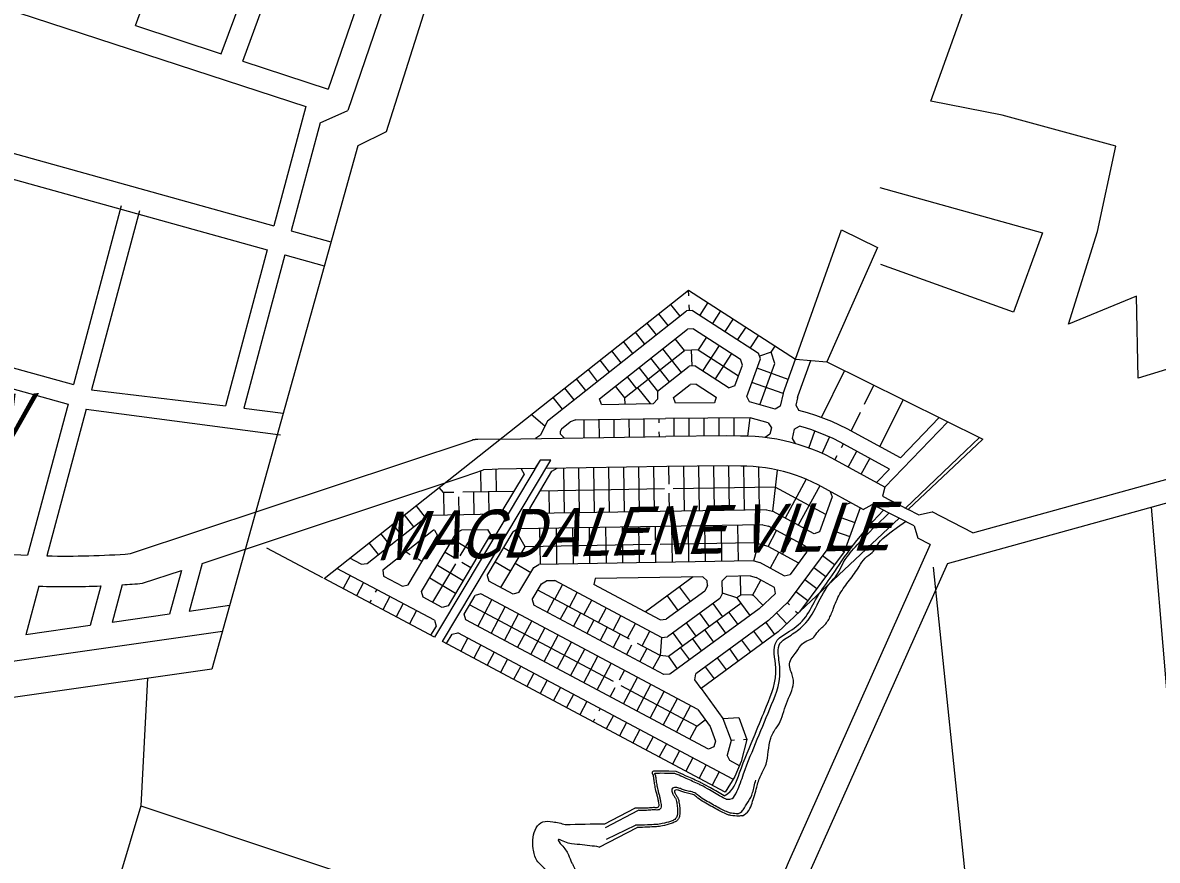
# Model space of a CAD drawing. Header units: metres. Extents: x -460 to 31334, y -1777 to 24987.
# Drawn here: x 104.2065 to 104.6431, y -745.536 to -745.2137 of the extents above; entities that cross this region are included whole.
import ezdxf
from ezdxf.enums import TextEntityAlignment as Align

# ---------------------------------------------------------------- set-up
doc = ezdxf.new("R2010")
doc.units = ezdxf.units.M
doc.header["$MEASUREMENT"] = 0
doc.linetypes.add('CENTERX2', pattern=[4, 2.5, -0.5, 0.5, -0.5])
doc.linetypes.add('PHANTOM2', pattern=[1.25, 0.625, -0.125, 0.125, -0.125, 0.125, -0.125])
doc.layers.add('VICINITY_MAP', color=7, linetype='Continuous', lineweight=13)
doc.styles.add('LOT_NO', font='ARIALN.TTF', dxfattribs={"width": 1.5})

# ---------------------------------------------------------------- blocks, each defined once
blk = doc.blocks.new('KQEFDFDFG')
at = {"layer": 'VICINITY_MAP', "color": 250, "lineweight": 0}
for p, q in [((26207.951, 5301.128), (26210.581, 5308.264)), ((26210.302, 5300.351), (26212.932, 5307.487)), ((26210.891, 5300.156), (26213.522, 5307.292)), ((26216.71, 5307.4), (26213.764, 5298.805)), ((26215.694, 5306.574), (26213.23, 5299.384)), ((26207.951, 5301.128), (26210.302, 5300.351)), ((26210.891, 5300.156), (26213.23, 5299.384)), ((26199.924, 5298.935), (26211.738, 5295.644)), ((26212.613, 5298.907), (26211.738, 5295.644)), ((26213.01, 5298.466), (26213.764, 5298.805)), ((26199.748, 5298.278), (26211.562, 5294.986)), ((26213.01, 5298.466), (26212.217, 5295.51)), ((26207.566, 5296.189), (26206.255, 5291.3)), ((26208.064, 5296.055), (26206.752, 5291.161)), ((26212.217, 5295.51), (26213.304, 5295.207)), ((26226.019, 5291.994), (26227.28, 5295.535)), ((26226.019, 5291.994), (26227.28, 5295.535)), ((26227.28, 5295.535), (26228.259, 5295.048)), ((26211.562, 5294.986), (26210.417, 5290.716)), ((26212.041, 5294.853), (26210.916, 5290.655)), ((26212.041, 5294.853), (26213.122, 5294.552)), ((26228.259, 5295.048), (26226.874, 5291.921)), ((26213.118, 5285.993), (26223.091, 5293.889)), ((26223.091, 5293.889), (26226.019, 5291.994)), ((26223.091, 5293.889), (26226.019, 5291.994)), ((26223.098, 5293.73), (26223.091, 5293.889)), ((26198.46, 5293.471), (26206.255, 5291.3)), ((26219.232, 5290.311), (26223.036, 5293.321)), ((26222.594, 5293.495), (26222.849, 5293.173)), ((26223.2, 5293.329), (26223.036, 5293.321)), ((26223.118, 5293.325), (26223.11, 5293.484)), ((26223.2, 5293.329), (26225.009, 5292.159)), ((26223.623, 5293.544), (26223.4, 5293.2)), ((26223.968, 5293.321), (26223.745, 5292.977)), ((26221.95, 5292.986), (26222.205, 5292.664)), ((26222.272, 5293.24), (26222.527, 5292.918)), ((26224.312, 5293.098), (26224.089, 5292.754)), ((26198.316, 5292.936), (26206.112, 5290.765)), ((26220.654, 5290.912), (26223.06, 5292.817)), ((26221.628, 5292.731), (26221.883, 5292.409)), ((26223.224, 5292.825), (26223.06, 5292.817)), ((26223.224, 5292.825), (26224.511, 5291.992)), ((26224.657, 5292.875), (26224.434, 5292.531)), ((26225.002, 5292.652), (26224.779, 5292.308)), ((26221.306, 5292.476), (26221.561, 5292.154)), ((26222.982, 5292.231), (26222.727, 5292.553)), ((26223.58, 5292.594), (26223.357, 5292.249)), ((26223.925, 5292.371), (26223.479, 5291.682)), ((26220.984, 5292.221), (26221.239, 5291.899)), ((26221.342, 5290.934), (26222.982, 5292.231)), ((26222.375, 5292.275), (26222.885, 5291.631)), ((26223.357, 5292.249), (26222.982, 5292.231)), ((26223.19, 5291.812), (26223.169, 5292.24)), ((26223.357, 5292.249), (26224.456, 5291.539)), ((26224.269, 5292.148), (26223.823, 5291.459)), ((26225.061, 5292.003), (26225.009, 5292.159)), ((26225.35, 5292.187), (26225.035, 5292.081)), ((26220.34, 5291.711), (26220.595, 5291.389)), ((26220.662, 5291.966), (26220.917, 5291.644)), ((26221.731, 5291.765), (26222.241, 5291.121)), ((26222.053, 5292.02), (26222.563, 5291.376)), ((26222.241, 5291.121), (26223.108, 5291.808)), ((26223.272, 5291.815), (26223.108, 5291.808)), ((26223.272, 5291.815), (26224.201, 5291.214)), ((26224.357, 5291.266), (26224.564, 5291.836)), ((26224.564, 5291.836), (26224.511, 5291.992)), ((26224.687, 5290.971), (26225.061, 5292.003)), ((26225.818, 5291.44), (26224.968, 5291.748)), ((26225.042, 5290.746), (26225.453, 5291.88)), ((26225.677, 5291.054), (26226.019, 5291.994)), ((26226.019, 5291.994), (26226.874, 5291.921)), ((26226.094, 5290.998), (26226.442, 5291.958)), ((26226.874, 5291.921), (26231.15, 5289.808)), ((26226.874, 5291.921), (26231.15, 5289.808)), ((26220.018, 5291.456), (26220.273, 5291.135)), ((26221.409, 5291.51), (26221.664, 5291.188)), ((26226.727, 5290.4), (26227.36, 5291.681)), ((26206.752, 5291.161), (26210.417, 5290.716)), ((26219.696, 5291.202), (26219.951, 5290.88)), ((26221.087, 5291.255), (26221.342, 5290.934)), ((26221.696, 5291.214), (26222.041, 5290.779)), ((26222.241, 5291.121), (26222.244, 5290.898)), ((26222.678, 5290.944), (26223.132, 5291.303)), ((26223.296, 5291.311), (26223.132, 5291.303)), ((26223.296, 5291.311), (26223.847, 5290.954)), ((26224.357, 5291.266), (26224.201, 5291.214)), ((26225.677, 5291.054), (26224.828, 5291.362)), ((26227.911, 5290.765), (26228.167, 5291.282)), ((26219.375, 5290.947), (26219.629, 5290.625)), ((26220.709, 5290.757), (26220.654, 5290.912)), ((26220.709, 5290.757), (26222.131, 5290.781)), ((26221.342, 5290.934), (26221.345, 5290.768)), ((26222.244, 5290.898), (26222.13, 5290.78)), ((26222.733, 5290.789), (26222.678, 5290.944)), ((26223.801, 5290.797), (26222.733, 5290.789)), ((26223.847, 5290.954), (26223.801, 5290.797)), ((26224.762, 5290.825), (26224.687, 5290.971)), ((26225.459, 5290.629), (26224.762, 5290.825)), ((26225.677, 5291.054), (26225.6, 5290.713)), ((26226.072, 5290.938), (26226.026, 5290.736)), ((26226.072, 5290.938), (26226.094, 5290.998)), ((26228.328, 5289.6), (26228.964, 5290.888)), ((26206.112, 5290.765), (26205.003, 5286.63)), ((26206.609, 5290.626), (26205.533, 5286.613)), ((26206.609, 5290.626), (26211.927, 5289.924)), ((26210.916, 5290.655), (26212, 5290.523)), ((26219.162, 5290.162), (26218.787, 5290.482)), ((26225.6, 5290.713), (26225.459, 5290.629)), ((26226.026, 5290.736), (26226.11, 5290.595)), ((26226.351, 5290.528), (26226.11, 5290.595)), ((26226.574, 5290.456), (26226.351, 5290.528)), ((26227.546, 5290.026), (26227.802, 5290.544)), ((26219.232, 5290.311), (26219.043, 5289.913)), ((26219.61, 5290.086), (26219.855, 5290.28)), ((26220.01, 5290.335), (26219.855, 5290.28)), ((26220.01, 5290.335), (26222.46, 5290.376)), ((26220.239, 5289.846), (26220.231, 5290.339)), ((26220.65, 5289.853), (26220.642, 5290.346)), ((26221.06, 5289.86), (26221.052, 5290.353)), ((26221.471, 5289.867), (26221.463, 5290.36)), ((26221.881, 5289.874), (26221.873, 5290.366)), ((26222.286, 5290.25), (26222.284, 5290.373)), ((26224.781, 5290.393), (26222.462, 5290.376)), ((26222.7, 5289.885), (26222.697, 5290.378)), ((26223.111, 5289.888), (26223.107, 5290.381)), ((26223.521, 5289.891), (26223.518, 5290.384)), ((26223.932, 5289.894), (26223.928, 5290.387)), ((26224.342, 5289.891), (26224.339, 5290.39)), ((26224.713, 5289.886), (26224.781, 5290.393)), ((26225.275, 5290.254), (26224.781, 5290.393)), ((26225.275, 5290.254), (26225.359, 5290.113)), ((26225.983, 5290.081), (26226.124, 5290.165)), ((26226.233, 5290.134), (26226.124, 5290.165)), ((26226.793, 5290.376), (26226.574, 5290.456)), ((26227.01, 5290.288), (26226.793, 5290.376)), ((26227.223, 5290.192), (26227.01, 5290.288)), ((26227.433, 5290.088), (26227.223, 5290.192)), ((26230.186, 5290.284), (26228.464, 5288.497)), ((26229.955, 5290.399), (26228.89, 5289.294)), ((26217.935, 5289.807), (26222.468, 5289.884)), ((26219.043, 5289.913), (26218.905, 5289.824)), ((26219.61, 5290.086), (26219.575, 5290.012)), ((26219.575, 5290.012), (26219.576, 5289.951)), ((26219.693, 5289.837), (26219.576, 5289.951)), ((26222.292, 5289.881), (26222.29, 5290.004)), ((26224.138, 5289.896), (26222.468, 5289.884)), ((26224.514, 5289.888), (26224.138, 5289.896)), ((26224.713, 5289.886), (26224.514, 5289.888)), ((26224.912, 5289.876), (26224.713, 5289.886)), ((26225.112, 5289.859), (26224.912, 5289.876)), ((26225.31, 5289.834), (26225.112, 5289.859)), ((26225.32, 5289.944), (26225.186, 5289.85)), ((26225.359, 5290.113), (26225.32, 5289.944)), ((26225.983, 5290.081), (26225.925, 5289.826)), ((26226.441, 5290.067), (26226.233, 5290.134)), ((26226.384, 5289.564), (26226.552, 5290.027)), ((26226.646, 5289.993), (26226.441, 5290.067)), ((26226.848, 5289.911), (26226.646, 5289.993)), ((26227.048, 5289.821), (26226.848, 5289.911)), ((26228.89, 5289.294), (26227.433, 5290.088)), ((26230.675, 5289.492), (26231.054, 5289.856)), ((26207.817, 5286.674), (26217.167, 5289.782)), ((26225.508, 5289.803), (26225.31, 5289.834)), ((26225.704, 5289.763), (26225.508, 5289.803)), ((26225.898, 5289.716), (26225.704, 5289.763)), ((26226.091, 5289.662), (26225.898, 5289.716)), ((26225.925, 5289.826), (26226.009, 5289.685)), ((26226.281, 5289.601), (26226.091, 5289.662)), ((26226.469, 5289.533), (26226.281, 5289.601)), ((26227.243, 5289.724), (26227.048, 5289.821)), ((26228.594, 5288.987), (26227.243, 5289.724)), ((26231.15, 5289.808), (26229.105, 5287.882)), ((26231.15, 5289.808), (26229.105, 5287.882)), ((26216.361, 5284.268), (26219.322, 5289.235)), ((26219.027, 5289.235), (26216.993, 5285.823)), ((26219.027, 5289.235), (26218.889, 5289.002)), ((26219.322, 5289.235), (26219.027, 5289.235)), ((26219.186, 5289.007), (26219.322, 5289.235)), ((26226.654, 5289.458), (26226.469, 5289.533)), ((26226.837, 5289.376), (26226.654, 5289.458)), ((26227.016, 5289.287), (26226.837, 5289.376)), ((26228.464, 5288.497), (26227.016, 5289.287)), ((26229.033, 5287.919), (26230.675, 5289.492)), ((26216.946, 5288.788), (26217.48, 5288.966)), ((26217.4, 5288.939), (26217.41, 5288.361)), ((26217.713, 5288.98), (26217.48, 5288.966)), ((26217.885, 5288.985), (26217.713, 5288.98)), ((26217.815, 5288.983), (26217.826, 5288.368)), ((26218.889, 5289.002), (26217.885, 5288.985)), ((26218.506, 5288.996), (26218.589, 5288.853)), ((26218.744, 5287.911), (26219.351, 5288.93)), ((26222.495, 5289.063), (26219.186, 5289.007)), ((26219.351, 5288.93), (26219.493, 5289.012)), ((26219.668, 5289.015), (26219.689, 5287.784)), ((26220.079, 5289.022), (26220.099, 5287.79)), ((26220.489, 5289.029), (26220.51, 5287.797)), ((26220.9, 5289.036), (26220.92, 5287.804)), ((26221.31, 5289.043), (26221.331, 5287.811)), ((26221.721, 5289.05), (26221.741, 5287.818)), ((26222.131, 5289.057), (26222.152, 5287.825)), ((26224.153, 5289.075), (26222.495, 5289.063)), ((26222.542, 5289.063), (26222.55, 5288.571)), ((26222.952, 5289.066), (26222.973, 5287.839)), ((26223.363, 5289.069), (26223.384, 5287.846)), ((26223.773, 5289.072), (26223.794, 5287.853)), ((26224.521, 5289.067), (26224.153, 5289.075)), ((26224.184, 5289.074), (26224.205, 5287.86)), ((26224.689, 5289.065), (26224.521, 5289.067)), ((26224.595, 5289.066), (26224.615, 5287.867)), ((26224.858, 5289.057), (26224.689, 5289.065)), ((26225.026, 5289.042), (26224.858, 5289.057)), ((26225.006, 5289.044), (26225.026, 5287.874)), ((26225.194, 5289.021), (26225.026, 5289.042)), ((26225.361, 5288.994), (26225.194, 5289.021)), ((26225.527, 5288.961), (26225.361, 5288.994)), ((26225.517, 5288.963), (26225.385, 5287.838)), ((26225.692, 5288.922), (26225.527, 5288.961)), ((26225.854, 5288.876), (26225.692, 5288.922)), ((26228.594, 5288.987), (26228.24, 5288.619)), ((26209.776, 5286.405), (26216.946, 5288.788)), ((26218.589, 5288.853), (26217.982, 5287.835)), ((26226.312, 5288.711), (26225.733, 5287.648)), ((26226.015, 5288.824), (26225.854, 5288.876)), ((26226.174, 5288.767), (26226.015, 5288.824)), ((26226.331, 5288.703), (26226.174, 5288.767)), ((26226.485, 5288.634), (26226.331, 5288.703)), ((26226.637, 5288.558), (26226.485, 5288.634)), ((26216.671, 5288.349), (26216.383, 5288.344)), ((26216.383, 5288.344), (26216.394, 5287.728)), ((26218.304, 5288.376), (26216.917, 5288.353)), ((26217.204, 5288.358), (26217.215, 5287.742)), ((26217.615, 5288.365), (26217.625, 5287.749)), ((26222.429, 5288.446), (26219.028, 5288.388)), ((26219.268, 5288.392), (26219.278, 5287.777)), ((26222.554, 5288.325), (26222.562, 5287.832)), ((26225.462, 5288.497), (26222.675, 5288.45)), ((26226.848, 5287.741), (26225.462, 5288.497)), ((26226.683, 5288.533), (26226.093, 5287.451)), ((26227.871, 5287.885), (26226.637, 5288.558)), ((26226.965, 5288.379), (26227.024, 5288.225)), ((26228.464, 5288.497), (26228.399, 5288.246)), ((26215.893, 5287.667), (26215.638, 5287.989)), ((26216.796, 5288.228), (26216.804, 5287.735)), ((26227.024, 5288.225), (26226.679, 5287.274)), ((26227.382, 5288.01), (26226.988, 5286.921)), ((26227.536, 5288.068), (26227.382, 5288.01)), ((26227.871, 5287.885), (26228.12, 5288.021)), ((26228.852, 5287.643), (26228.12, 5288.021)), ((26228.399, 5288.246), (26229.105, 5287.882)), ((26215.571, 5287.412), (26215.317, 5287.734)), ((26216.048, 5287.722), (26215.893, 5287.667)), ((26217.839, 5287.752), (26216.048, 5287.722)), ((26217.982, 5287.835), (26217.839, 5287.752)), ((26218.826, 5287.769), (26218.744, 5287.911)), ((26225.225, 5287.877), (26218.826, 5287.769)), ((26225.225, 5287.877), (26225.385, 5287.838)), ((26226.525, 5287.216), (26225.385, 5287.838)), ((26227.79, 5287.929), (26227.353, 5286.725)), ((26229.382, 5287.739), (26229.105, 5287.882)), ((26229.382, 5287.739), (26229.761, 5287.821)), ((26230.874, 5287.247), (26229.761, 5287.821)), ((26237.912, 5262.18), (26235.763, 5287.946)), ((26214.293, 5286.4), (26215.893, 5287.667)), ((26215.25, 5287.157), (26214.995, 5287.479)), ((26225.124, 5287.465), (26218.432, 5287.352)), ((26225.124, 5287.465), (26225.283, 5287.425)), ((26226.289, 5286.877), (26225.283, 5287.425)), ((26228.852, 5287.643), (26225.546, 5284.53)), ((26228.852, 5287.643), (26225.546, 5284.53)), ((26227.257, 5287.665), (26227.643, 5287.525)), ((26229.264, 5287.431), (26228.852, 5287.643)), ((26229.264, 5287.431), (26229.366, 5287.101)), ((26214.928, 5286.903), (26214.673, 5287.224)), ((26216.107, 5287.313), (26214.729, 5286.222)), ((26215.421, 5285.825), (26216.223, 5287.171)), ((26215.787, 5285.637), (26216.745, 5287.243)), ((26216.141, 5287.313), (26216.107, 5287.313)), ((26216.141, 5287.313), (26216.223, 5287.171)), ((26217.672, 5287.196), (26216.51, 5285.246)), ((26216.639, 5287.067), (26217.345, 5286.647)), ((26216.745, 5287.243), (26216.887, 5287.326)), ((26216.845, 5286.61), (26217.276, 5287.332)), ((26216.887, 5287.326), (26217.59, 5287.338)), ((26217.58, 5286.079), (26218.29, 5287.269)), ((26217.59, 5287.338), (26217.672, 5287.196)), ((26218.432, 5287.352), (26218.29, 5287.269)), ((26226.679, 5287.274), (26226.525, 5287.216)), ((26227.117, 5287.279), (26227.503, 5287.139)), ((26229.707, 5286.925), (26229.366, 5287.101)), ((26214.606, 5286.648), (26214.351, 5286.97)), ((26217.954, 5285.745), (26218.62, 5286.862)), ((26218.452, 5286.579), (26218.029, 5286.831)), ((26222.069, 5286.92), (26218.62, 5286.862)), ((26224.901, 5286.968), (26222.315, 5286.924)), ((26226.112, 5286.412), (26225.267, 5286.873)), ((26226.988, 5286.921), (26225.82, 5285.352)), ((26226.289, 5286.877), (26226.324, 5286.717)), ((26227.353, 5286.725), (26226.988, 5286.921)), ((26214.129, 5286.385), (26213.82, 5286.55)), ((26215.362, 5286.723), (26215.477, 5286.655)), ((26215.689, 5286.529), (26215.801, 5286.462)), ((26216.429, 5286.715), (26216.676, 5286.567)), ((26216.888, 5286.441), (26217.135, 5286.294)), ((26218.22, 5286.191), (26217.797, 5286.444)), ((26224.88, 5286.475), (26218.997, 5286.376)), ((26224.88, 5286.475), (26225.04, 5286.436)), ((26225.709, 5286.071), (26225.04, 5286.436)), ((26226.324, 5286.717), (26225.869, 5286.106)), ((26227.353, 5286.725), (26226.128, 5285.078)), ((26227.09, 5286.371), (26226.761, 5286.616)), ((26208.145, 5285.863), (26209.211, 5286.217)), ((26209.211, 5286.217), (26208.889, 5285.017)), ((26209.776, 5286.405), (26209.424, 5285.094)), ((26216.136, 5284.851), (26213.469, 5286.271)), ((26214.129, 5286.385), (26214.293, 5286.4)), ((26214.729, 5286.222), (26214.744, 5286.058)), ((26216.089, 5285.342), (26216.719, 5286.398)), ((26216.219, 5286.362), (26216.924, 5285.941)), ((26218.771, 5286.152), (26218.348, 5286.405)), ((26218.448, 5285.611), (26218.855, 5286.293)), ((26218.855, 5286.293), (26218.997, 5286.376)), ((26226.845, 5286.042), (26226.516, 5286.287)), ((26229.789, 5286.3), (26232.241, 5262.608)), ((26207.591, 5285.822), (26207.315, 5284.793)), ((26216.137, 5284.386), (26213.118, 5285.993)), ((26213.831, 5286.079), (26213.638, 5285.716)), ((26214.194, 5285.886), (26214.001, 5285.523)), ((26214.744, 5286.058), (26215.263, 5285.781)), ((26215.263, 5285.781), (26215.421, 5285.825)), ((26216.009, 5286.009), (26216.714, 5285.589)), ((26216.993, 5285.823), (26216.137, 5284.386)), ((26217.58, 5286.079), (26217.624, 5285.921)), ((26218.29, 5285.566), (26217.624, 5285.921)), ((26218.813, 5285.422), (26219.066, 5285.845)), ((26219.066, 5285.845), (26219.208, 5285.928)), ((26219.449, 5285.932), (26219.208, 5285.928)), ((26222.347, 5284.382), (26219.429, 5285.936)), ((26220.538, 5285.991), (26220.499, 5285.831)), ((26222.312, 5284.865), (26220.499, 5285.831)), ((26223.486, 5286.041), (26220.538, 5285.991)), ((26223.22, 5286.036), (26221.912, 5285.079)), ((26223.486, 5286.041), (26223.604, 5285.927)), ((26223.607, 5285.798), (26223.604, 5285.927)), ((26224.015, 5285.934), (26224.129, 5286.052)), ((26224.021, 5285.593), (26224.015, 5285.934)), ((26224.779, 5286.063), (26224.129, 5286.052)), ((26224.523, 5285.542), (26224.514, 5286.058)), ((26224.779, 5286.063), (26224.938, 5286.023)), ((26224.844, 5285.531), (26225.073, 5285.95)), ((26225.446, 5285.747), (26224.938, 5286.023)), ((26225.709, 5286.071), (26225.869, 5286.106)), ((26226.6, 5285.712), (26226.271, 5285.957)), ((26205.31, 5285.784), (26204.954, 5284.456)), ((26207.009, 5285.792), (26206.719, 5284.708)), ((26214.556, 5285.693), (26214.518, 5285.62)), ((26214.919, 5285.5), (26214.726, 5285.137)), ((26215.831, 5285.479), (26215.787, 5285.637)), ((26216.949, 5285.02), (26217.251, 5285.527)), ((26217.409, 5285.571), (26217.251, 5285.527)), ((26223.347, 5282.407), (26217.409, 5285.571)), ((26218.448, 5285.611), (26218.29, 5285.566)), ((26221.478, 5284.333), (26218.963, 5285.673)), ((26223.534, 5285.651), (26222.476, 5284.877)), ((26222.806, 5285.119), (26222.514, 5285.519)), ((26223.141, 5285.364), (26222.848, 5285.764)), ((26223.607, 5285.798), (26223.534, 5285.651)), ((26224.021, 5285.593), (26223.948, 5285.446)), ((26224.853, 5285.547), (26224.523, 5285.542)), ((26224.853, 5285.547), (26225.124, 5285.26)), ((26225.467, 5285.584), (26225.02, 5285.162)), ((26225.467, 5285.584), (26225.446, 5285.747)), ((26226.355, 5285.383), (26226.026, 5285.628)), ((26214.402, 5285.403), (26214.363, 5285.33)), ((26215.281, 5285.307), (26215.088, 5284.944)), ((26216.351, 5285.202), (26215.831, 5285.479)), ((26216.51, 5285.246), (26216.351, 5285.202)), ((26221.034, 5283.174), (26217.098, 5285.271)), ((26217.326, 5284.684), (26217.712, 5285.409)), ((26217.688, 5284.491), (26218.075, 5285.216)), ((26218.813, 5285.422), (26218.858, 5285.264)), ((26222.419, 5283.366), (26218.858, 5285.264)), ((26219.412, 5285.433), (26219.219, 5285.071)), ((26219.775, 5285.24), (26219.582, 5284.878)), ((26223.948, 5285.446), (26222.511, 5284.393)), ((26224.527, 5285.31), (26222.539, 5283.855)), ((26224.415, 5285.463), (26224.769, 5284.979)), ((26225.82, 5285.352), (26225.283, 5284.846)), ((26225.854, 5285.271), (26225.798, 5285.331)), ((26215.643, 5285.114), (26215.45, 5284.751)), ((26216.993, 5284.862), (26216.949, 5285.02)), ((26218.051, 5284.298), (26218.437, 5285.023)), ((26220.137, 5285.047), (26219.944, 5284.685)), ((26225.02, 5285.162), (26222.583, 5283.378)), ((26224.195, 5285.067), (26224.438, 5284.736)), ((26225.781, 5284.751), (26225.499, 5285.05)), ((26226.08, 5285.032), (26226.023, 5285.092)), ((26216.18, 5284.693), (26216.031, 5284.442)), ((26216.136, 5284.851), (26216.18, 5284.693)), ((26223.636, 5281.322), (26216.993, 5284.862)), ((26218.413, 5284.105), (26218.799, 5284.83)), ((26218.776, 5283.912), (26219.162, 5284.637)), ((26220.5, 5284.854), (26220.306, 5284.492)), ((26220.862, 5284.661), (26220.669, 5284.299)), ((26222.312, 5284.865), (26222.476, 5284.877)), ((26225.283, 5284.846), (26223.288, 5283.385)), ((26223.533, 5284.582), (26223.776, 5284.251)), ((26223.864, 5284.825), (26224.107, 5284.494)), ((26225.454, 5284.463), (26225.212, 5284.794)), ((26224.09, 5280.15), (26216.361, 5284.268)), ((26224.09, 5280.15), (26216.361, 5284.268)), ((26216.467, 5284.212), (26216.619, 5284.467)), ((26216.619, 5284.467), (26216.777, 5284.511)), ((26224.308, 5280.499), (26216.777, 5284.511)), ((26217.049, 5284.367), (26216.856, 5284.004)), ((26219.138, 5283.719), (26219.524, 5284.444)), ((26221.224, 5284.468), (26221.031, 5284.106)), ((26222.347, 5284.382), (26222.511, 5284.393)), ((26223.202, 5284.34), (26223.444, 5284.009)), ((26225.546, 5284.53), (26223.435, 5282.984)), ((26225.546, 5284.53), (26223.435, 5282.984)), ((26224.792, 5283.978), (26224.549, 5284.309)), ((26225.123, 5284.22), (26224.881, 5284.551)), ((26217.411, 5284.174), (26217.218, 5283.811)), ((26217.773, 5283.981), (26217.58, 5283.618)), ((26219.5, 5283.526), (26219.886, 5284.25)), ((26219.863, 5283.333), (26220.249, 5284.057)), ((26221.529, 5284.166), (26221.394, 5283.913)), ((26222.311, 5283.889), (26221.695, 5284.217)), ((26221.949, 5284.082), (26221.756, 5283.72)), ((26222.87, 5284.097), (26223.113, 5283.766)), ((26224.461, 5283.735), (26224.218, 5284.066)), ((26218.136, 5283.788), (26217.943, 5283.425)), ((26220.225, 5283.14), (26220.611, 5283.864)), ((26220.587, 5282.947), (26220.973, 5283.671)), ((26222.311, 5283.889), (26222.118, 5283.527)), ((26222.539, 5283.855), (26222.311, 5283.889)), ((26222.539, 5283.855), (26222.782, 5283.523)), ((26224.129, 5283.492), (26223.887, 5283.824)), ((26218.498, 5283.595), (26218.305, 5283.232)), ((26218.86, 5283.401), (26218.667, 5283.039)), ((26221.201, 5283.225), (26221.336, 5283.478)), ((26222.583, 5283.378), (26222.419, 5283.366)), ((26223.262, 5283.223), (26223.288, 5283.385)), ((26223.798, 5283.25), (26223.556, 5283.581)), ((26219.223, 5283.208), (26219.03, 5282.846)), ((26219.585, 5283.015), (26219.392, 5282.653)), ((26223.317, 5281.957), (26221.251, 5283.058)), ((26221.312, 5282.56), (26221.698, 5283.285)), ((26221.674, 5282.367), (26222.06, 5283.092)), ((26223.435, 5282.984), (26223.262, 5283.223)), ((26219.947, 5282.822), (26219.754, 5282.46)), ((26220.95, 5282.754), (26221.085, 5283.007)), ((26222.037, 5282.174), (26222.423, 5282.899)), ((26222.399, 5281.981), (26222.785, 5282.706)), ((26223.435, 5282.984), (26224.03, 5282.164)), ((26220.31, 5282.629), (26220.117, 5282.267)), ((26220.672, 5282.436), (26220.634, 5282.364)), ((26222.761, 5281.788), (26223.148, 5282.513)), ((26223.347, 5282.407), (26223.682, 5281.944)), ((26220.518, 5282.146), (26220.479, 5282.074)), ((26221.034, 5282.243), (26220.841, 5281.881)), ((26223.317, 5281.957), (26223.55, 5282.126)), ((26224.03, 5282.164), (26224.466, 5282.19)), ((26224.03, 5282.164), (26224.466, 5282.19)), ((26224.03, 5282.164), (26224.256, 5281.564)), ((26224.466, 5282.19), (26224.685, 5281.584)), ((26224.466, 5282.19), (26224.685, 5281.584)), ((26221.397, 5282.05), (26221.204, 5281.688)), ((26221.759, 5281.857), (26221.566, 5281.495)), ((26223.124, 5281.595), (26223.317, 5281.957)), ((26223.682, 5281.944), (26223.826, 5281.544)), ((26222.122, 5281.664), (26221.928, 5281.302)), ((26222.484, 5281.471), (26222.291, 5281.109)), ((26223.826, 5281.544), (26223.787, 5281.388)), ((26224.256, 5281.564), (26224.152, 5281.162)), ((26224.347, 5281.568), (26224.256, 5281.564)), ((26224.685, 5281.584), (26224.531, 5280.987)), ((26224.685, 5281.584), (26224.531, 5280.987)), ((26224.685, 5281.584), (26224.593, 5281.58)), ((26222.846, 5281.278), (26222.653, 5280.915)), ((26223.787, 5281.388), (26223.636, 5281.322)), ((26224.219, 5281.012), (26224.152, 5281.162)), ((26223.209, 5281.085), (26223.016, 5280.722)), ((26223.571, 5280.892), (26223.378, 5280.529)), ((26224.482, 5280.871), (26224.219, 5281.012)), ((26224.531, 5280.987), (26224.356, 5280.575)), ((26224.531, 5280.987), (26224.356, 5280.575)), ((26223.933, 5280.699), (26223.74, 5280.336)), ((26224.356, 5280.575), (26224.09, 5280.15)), ((26224.356, 5280.575), (26224.09, 5280.15)), ((26220.804, 5279.284), (26221.623, 5279.71)), ((26220.815, 5279.175), (26221.725, 5279.65)), ((26220.642, 5278.643), (26221.688, 5279.18)), ((26220.845, 5278.863), (26221.641, 5279.241))]:
    blk.add_line(p, q, dxfattribs=at)
at = {"layer": 'VICINITY_MAP', "color": 250, "linetype": 'Continuous', "lineweight": 0}
for p, q in [((26225.35, 5292.187), (26225.46, 5292.356)), ((26225.453, 5291.88), (26225.35, 5292.187)), ((26226.746, 5289.416), (26226.949, 5289.865)), ((26227.28, 5289.576), (26227.333, 5289.675)), ((26227.097, 5289.242), (26227.162, 5289.36)), ((26227.458, 5289.045), (26227.694, 5289.478)), ((26227.818, 5288.849), (26228.054, 5289.282)), ((26216.383, 5288.344), (26216.269, 5288.488)), ((26219.491, 5286.384), (26219.474, 5287.369)), ((26219.942, 5286.392), (26219.926, 5287.377)), ((26220.394, 5286.399), (26220.377, 5287.385)), ((26220.846, 5286.407), (26220.829, 5287.392)), ((26221.297, 5286.415), (26221.28, 5287.4)), ((26221.749, 5286.422), (26221.732, 5287.407)), ((26222.19, 5287.046), (26222.184, 5287.415)), ((26222.652, 5286.437), (26222.635, 5287.423)), ((26223.103, 5286.445), (26223.087, 5287.43)), ((26223.555, 5286.453), (26223.538, 5287.438)), ((26224.007, 5286.46), (26223.99, 5287.446)), ((26224.458, 5286.468), (26224.441, 5287.453)), ((26224.901, 5286.968), (26224.893, 5287.461)), ((26218.62, 5286.862), (26218.361, 5287.31)), ((26219.039, 5286.376), (26219.023, 5287.362)), ((26225.267, 5286.873), (26225.503, 5287.306)), ((26225.664, 5286.657), (26225.899, 5287.089)), ((26222.2, 5286.43), (26222.194, 5286.799)), ((26224.88, 5286.475), (26225.002, 5286.942)), ((26225.267, 5286.873), (26224.901, 5286.968)), ((26225.564, 5286.711), (26225.328, 5286.279)), ((26219.431, 5285.424), (26219.643, 5285.822)), ((26219.829, 5285.211), (26220.042, 5285.61)), ((26224.415, 5285.463), (26224.021, 5285.593)), ((26224.523, 5285.542), (26224.415, 5285.463)), ((26220.228, 5284.999), (26220.44, 5285.398)), ((26224.03, 5284.946), (26223.763, 5285.311)), ((26220.626, 5284.787), (26220.839, 5285.185)), ((26221.025, 5284.574), (26221.237, 5284.973)), ((26223.665, 5284.679), (26223.399, 5285.044)), ((26221.424, 5284.362), (26221.636, 5284.76)), ((26223.301, 5284.413), (26223.034, 5284.777)), ((26221.822, 5284.15), (26222.034, 5284.548)), ((26222.347, 5284.382), (26222.311, 5283.889)), ((26222.937, 5284.146), (26222.67, 5284.51))]:
    blk.add_line(p, q, dxfattribs=at)
at = {"layer": 'VICINITY_MAP', "color": 250, "linetype": 'PHANTOM2', "lineweight": 0, "ltscale": 0.2}
blk.add_line((26217.935, 5289.807), (26217.32, 5289.798), dxfattribs=at)
at = {"layer": 'VICINITY_MAP', "color": 250, "linetype": 'CENTERX2', "lineweight": 0}
blk.add_line((26213.081, 5286.013), (26211.551, 5286.827), dxfattribs=at)
at = {"layer": 'VICINITY_MAP', "color": 250, "lineweight": 0}
for points in [[(26240.298, 5290.856), (26238.808, 5293.786), (26237.929, 5292.253), (26235.396, 5291.475), (26235.352, 5293.717), (26233.486, 5292.952), (26234.285, 5295.494), (26234.784, 5297.828), (26231.674, 5298.675), (26229.725, 5299.06), (26231.564, 5304.189), (26228.694, 5305.283), (26229.258, 5307.235), (26231.06, 5308.18), (26231.723, 5309.268)], [(26228.694, 5305.283), (26226.38, 5302.51), (26217.273, 5305.965), (26214.819, 5298.218), (26214.038, 5297.838), (26210.047, 5283.514)], [(26198.605, 5303.487), (26212.613, 5298.907)], [(26228.326, 5296.696), (26232.777, 5295.452), (26231.982, 5293.284), (26228.353, 5294.584)], [(26230.874, 5287.247), (26236.907, 5288.91), (26241.078, 5290.032), (26246.785, 5291.061), (26258.307, 5287.704), (26264.647, 5285.499), (26295.467, 5273.097)], [(26230.176, 5286.407), (26237.071, 5288.307), (26241.215, 5289.422), (26246.752, 5290.42), (26258.117, 5287.109), (26264.428, 5284.914), (26295.261, 5272.507)], [(26210.531, 5285.251), (26209.424, 5285.094)], [(26208.889, 5285.017), (26207.315, 5284.793)], [(26206.719, 5284.708), (26204.954, 5284.456)], [(26210.333, 5284.543), (26191.118, 5281.802)], [(26210.047, 5283.514), (26190.968, 5280.792)], [(26208.288, 5283.263), (26208.097, 5279.771), (26217.282, 5276.703)], [(26208.097, 5279.771), (26207.2, 5276.757), (26207.792, 5275.876), (26206.727, 5271.711)]]:
    blk.add_lwpolyline(points, dxfattribs=at)
for points in [[(26197.064, 5288.266), (26199.993, 5287.286), (26202.019, 5286.944, 0.031123), (26205.003, 5286.63, 0.031123)], [(26229.707, 5286.925), (26225.821, 5278.214, -0.256637), (26223.636, 5276.318), (26219.341, 5275.381, 0.33867), (26217.797, 5273.558), (26220.068, 5255.849)], [(26205.533, 5286.613, 0.023697), (26207.817, 5286.674, 0.023697)], [(26230.176, 5286.407), (26226.414, 5277.971, -0.254954), (26223.772, 5275.693), (26219.478, 5274.756, 0.327917), (26218.439, 5273.577), (26220.157, 5260.19)], [(26207.591, 5285.822, 0.005561), (26208.145, 5285.863)], [(26205.31, 5285.784, 0.017025), (26207.009, 5285.792, 0.017025)], [(26224.065, 5280.048, -0.014762), (26223.88, 5280.156, 0.014703), (26223.694, 5280.264, 0.002149), (26223.456, 5280.392, 0.010725), (26223.408, 5280.417, 0.004873), (26223.362, 5280.438, 0.000642), (26223.012, 5280.597, 0.002584), (26222.756, 5280.711, 0.097318), (26222.749, 5280.713), (26222.555, 5280.718), (26222.337, 5280.723, 0.014679), (26222.19, 5280.723, 0.035764), (26222.131, 5280.717, 0.14687), (26222.104, 5280.703, 0.178606), (26222.093, 5280.681, 0.183892), (26222.104, 5280.641, -0.12063), (26222.127, 5280.584, -0.016103), (26222.138, 5280.483, 0.023141), (26222.147, 5280.414, 0.005564), (26222.172, 5280.277, 0.009144), (26222.19, 5280.194, 0.016137), (26222.219, 5280.086, -0.017621), (26222.245, 5279.987, -0.007661), (26222.25, 5279.963, -0.002178), (26222.266, 5279.877, -0.024849), (26222.275, 5279.81, -0.041035), (26222.275, 5279.768, -0.185193), (26222.26, 5279.737, -0.168435), (26222.226, 5279.721, -0.05329), (26222.182, 5279.722, 0.043244), (26222.129, 5279.724, 0.017175), (26221.99, 5279.712, -0.025969), (26221.898, 5279.705, -0.021772), (26221.78, 5279.709, 0.023055), (26221.668, 5279.711, 0.006337), (26221.623, 5279.71, -0.014284)], [(26224.123, 5279.954, -0.000427), (26224.12, 5279.955, -0.03353), (26224.038, 5279.993, -0.014243), (26223.849, 5280.103, 0.014569), (26223.665, 5280.21, 0.002118), (26223.428, 5280.338, 0.010711), (26223.38, 5280.362, 0.004887), (26223.334, 5280.383, 0.000662), (26222.987, 5280.541, 0.002563), (26222.778, 5280.634, 0.012608), (26222.735, 5280.651, 0.084607), (26222.705, 5280.657, 0.007063), (26222.337, 5280.662, 0.007615), (26222.173, 5280.659, 0.186645), (26222.167, 5280.656, 0.4227), (26222.167, 5280.637, -0.162355), (26222.188, 5280.597, -0.021711), (26222.198, 5280.503, 0.025563), (26222.208, 5280.423, 0.005387), (26222.233, 5280.288, 0.00906), (26222.25, 5280.208, 0.016175), (26222.278, 5280.101, -0.017376), (26222.305, 5280.001, -0.007859), (26222.309, 5279.98, -0.001784), (26222.327, 5279.886, -0.025244), (26222.338, 5279.808, -0.030825), (26222.339, 5279.744, -0.19576), (26222.313, 5279.686, -0.177218), (26222.25, 5279.659, -0.041486), (26222.19, 5279.66, 0.040983), (26222.13, 5279.662, 0.015394), (26221.987, 5279.65, -0.025152), (26221.9, 5279.644, -0.021824), (26221.781, 5279.647, 0.011546), (26221.725, 5279.65, 0.012646)], [(26224.443, 5279.556, -0.032039), (26224.264, 5279.57, -0.067627), (26224.167, 5279.597, -0.011808), (26224.022, 5279.664, -0.010718), (26223.866, 5279.745, -0.003663), (26223.69, 5279.844, -0.00359), (26223.511, 5279.946, -0.050102), (26223.337, 5280.073, 0.086347), (26223.231, 5280.14, 0.052685), (26223.157, 5280.161, -0.025847), (26223.006, 5280.196, -0.025661), (26222.9, 5280.233, 0.026861), (26222.798, 5280.267, 0.13222), (26222.678, 5280.268, 0.278498), (26222.635, 5280.225, 0.121781), (26222.636, 5280.171, 0.060122), (26222.675, 5280.071, 0.047229), (26222.72, 5280.003, -0.080806), (26222.744, 5279.961, -0.041554), (26222.763, 5279.894, -0.021126), (26222.784, 5279.758, -0.01797), (26222.79, 5279.67, -0.017678), (26222.79, 5279.581, -0.07385), (26222.772, 5279.482, -0.107843), (26222.736, 5279.422, -0.079961), (26222.69, 5279.387, -0.043415), (26222.593, 5279.345, -0.026908), (26222.374, 5279.286, -0.035841), (26222.204, 5279.262, -0.007666), (26221.966, 5279.249, -0.005619), (26221.641, 5279.241, -0.004875)], [(26224.569, 5279.499, -0.0289), (26224.462, 5279.493, -0.034377), (26224.251, 5279.508, -0.067993), (26224.148, 5279.538, -0.011444), (26223.996, 5279.609, -0.010781), (26223.837, 5279.691, -0.003601), (26223.655, 5279.793, -0.0037), (26223.479, 5279.894, -0.049977), (26223.309, 5280.018, 0.086605), (26223.205, 5280.083, 0.052538), (26223.133, 5280.104, -0.026161), (26222.988, 5280.137, -0.029127), (26222.878, 5280.176, 0.039583), (26222.796, 5280.203, 0.123019), (26222.732, 5280.202, 0.272493), (26222.711, 5280.181, 0.12745), (26222.71, 5280.155, 0.050537), (26222.733, 5280.095, 0.063577), (26222.774, 5280.032, -0.086161), (26222.802, 5279.985, -0.042981), (26222.823, 5279.914, -0.021017), (26222.845, 5279.765, -0.018079), (26222.852, 5279.674, -0.016211), (26222.852, 5279.571, -0.075324), (26222.831, 5279.452, -0.108243), (26222.787, 5279.379, -0.079563), (26222.729, 5279.336, -0.045873), (26222.614, 5279.287, -0.024453), (26222.377, 5279.224, -0.035986), (26222.212, 5279.201, -0.007521), (26221.968, 5279.188, -0.004823), (26221.688, 5279.18, -0.004872)]]:
    blk.add_lwpolyline(points, format="xyb", dxfattribs=at)
at = {"layer": 'VICINITY_MAP', "color": 250, "linetype": 'PHANTOM2', "lineweight": 0, "ltscale": 0.2}
blk.add_arc((26217.332, 5288.977), 0.821, 90.8183, 101.5637, dxfattribs=at)
at = {"layer": 'VICINITY_MAP', "color": 250, "lineweight": 0}
for points, knots in [([(26224.065, 5280.048), (26224.325, 5280.171), (26224.521, 5280.817), (26224.872, 5281.635), (26225.26, 5282.58), (26225.594, 5283.389), (26225.331, 5284.234), (26225.862, 5284.55), (26226.297, 5284.854), (26226.566, 5285.457), (26227.171, 5286.261), (26227.614, 5287.023), (26228.429, 5287.862)], [8.370059, 8.370059, 8.370059, 8.370059, 8.643363, 9.057074, 9.35576, 9.745816, 10.006817, 10.141305, 10.358465, 10.583759, 10.848973, 11.485801, 11.485801, 11.485801, 11.485801]), ([(26224.12, 5279.955), (26224.284, 5279.932), (26224.321, 5279.986), (26224.44, 5280.196), (26224.498, 5280.364), (26224.673, 5280.857), (26224.794, 5281.168), (26225.054, 5281.791), (26225.187, 5282.105), (26225.446, 5282.742), (26225.594, 5283.065), (26225.591, 5283.622), (26225.558, 5283.795), (26225.538, 5284.07), (26225.548, 5284.162), (26225.651, 5284.296), (26225.776, 5284.37), (26226.015, 5284.525), (26226.13, 5284.605), (26226.422, 5284.889), (26226.538, 5285.132), (26226.762, 5285.577), (26226.879, 5285.787), (26227.229, 5286.157), (26227.282, 5286.398), (26227.651, 5286.868), (26227.891, 5287.127), (26228.575, 5287.786)], [8.358353, 8.358353, 8.358353, 8.358353, 8.424394, 8.424394, 8.601871, 8.601871, 8.971954, 8.971954, 9.342037, 9.342037, 9.712121, 9.712121, 9.873678, 9.873678, 10.017851, 10.017851, 10.162024, 10.162024, 10.306197, 10.306197, 10.574752, 10.574752, 10.843307, 10.843307, 11.111863, 11.111863, 11.498858, 11.498858, 11.498858, 11.498858]), ([(26224.569, 5279.499), (26224.706, 5279.56), (26224.794, 5279.722), (26224.869, 5279.977), (26224.924, 5280.139), (26224.984, 5280.382), (26225.019, 5280.498), (26225.121, 5280.709), (26225.178, 5280.807), (26225.283, 5281.122), (26225.265, 5281.384), (26225.372, 5281.723), (26225.429, 5281.816), (26225.548, 5281.98), (26225.597, 5282.054), (26225.663, 5282.235), (26225.69, 5282.331), (26225.752, 5282.523), (26225.79, 5282.622), (26225.872, 5282.813), (26225.913, 5282.907), (26225.964, 5283.095), (26225.971, 5283.184), (26225.927, 5283.379), (26225.87, 5283.491), (26225.852, 5283.674), (26225.866, 5283.743), (26225.932, 5283.85), (26225.975, 5283.894), (26226.067, 5284.005), (26226.102, 5284.084), (26226.203, 5284.214), (26226.269, 5284.258), (26226.395, 5284.311), (26226.454, 5284.33), (26226.527, 5284.392), (26226.558, 5284.447), (26226.644, 5284.559), (26226.695, 5284.606), (26226.818, 5284.719), (26226.879, 5284.788), (26226.976, 5284.961), (26227.014, 5285.059), (26227.102, 5285.298), (26227.155, 5285.442), (26227.311, 5285.704), (26227.404, 5285.825), (26227.591, 5286.069), (26227.677, 5286.191), (26227.809, 5286.401), (26227.859, 5286.482), (26227.989, 5286.613), (26228.062, 5286.655), (26228.165, 5286.755), (26228.208, 5286.819), (26228.309, 5286.99), (26228.365, 5287.103), (26229.029, 5287.552)], [6.994041, 6.994041, 6.994041, 6.994041, 7.163034, 7.163034, 7.336447, 7.336447, 7.460156, 7.460156, 7.583865, 7.583865, 7.844208, 7.844208, 7.952583, 7.952583, 8.060958, 8.060958, 8.169332, 8.169332, 8.277707, 8.277707, 8.386082, 8.386082, 8.502319, 8.502319, 8.618557, 8.618557, 8.679634, 8.679634, 8.740711, 8.740711, 8.834727, 8.834727, 8.904052, 8.904052, 8.973377, 8.973377, 9.042702, 9.042702, 9.112027, 9.112027, 9.225256, 9.225256, 9.338486, 9.338486, 9.499645, 9.499645, 9.660804, 9.660804, 9.830282, 9.830282, 9.92696, 9.92696, 10.014125, 10.014125, 10.10129, 10.10129, 10.228975, 10.228975, 10.228975, 10.228975]), ([(26224.443, 5279.556), (26224.554, 5279.612), (26224.649, 5279.772), (26224.857, 5280.048), (26224.898, 5280.363), (26224.931, 5280.477)], [7.010436, 7.010436, 7.010436, 7.010436, 7.050261, 7.2614633, 7.3913157, 7.3913157, 7.3913157, 7.3913157]), ([(26150.774, 5252.632), (26150.84, 5252.758), (26151.039, 5253.397), (26151.372, 5254.311), (26152.19, 5254.532), (26152.9, 5254.837), (26153.224, 5256.123), (26154.578, 5256.477), (26155.002, 5257.455), (26155.56, 5257.9), (26156.019, 5258.49), (26156.283, 5258.979), (26157.026, 5259.7), (26156.515, 5259.65), (26156.19, 5259.585), (26155.867, 5259.361), (26155.458, 5259.301), (26155.051, 5259.271), (26154.555, 5259.502), (26154.045, 5259.36), (26153.63, 5259.493), (26153.322, 5259.726), (26153.193, 5260.145), (26152.848, 5260.39), (26152.717, 5260.797), (26152.921, 5261.232), (26153.304, 5262.007), (26153.637, 5262.927), (26153.681, 5263.958), (26154.176, 5264.551), (26154.662, 5265.158), (26155.051, 5265.91), (26155.699, 5266.492), (26156.121, 5267.189), (26156.434, 5267.781), (26156.659, 5268.336), (26156.871, 5268.862), (26156.9, 5269.436), (26157.061, 5269.95), (26157.243, 5270.44), (26157.305, 5270.997), (26157.61, 5271.346), (26157.731, 5271.776), (26158.509, 5272.101), (26159.226, 5272.663), (26160.038, 5272.439), (26160.442, 5272.61), (26160.855, 5272.767), (26161.247, 5272.91), (26161.642, 5272.978), (26162.43, 5273.327), (26163.593, 5273.581), (26164.946, 5274.046), (26166.148, 5274.211), (26167.219, 5274.384), (26168.009, 5274.747), (26168.684, 5274.921), (26169.524, 5275.067), (26170.296, 5275.415), (26171.297, 5275.268), (26172.127, 5275.248), (26173.015, 5274.928), (26173.949, 5274.733), (26174.713, 5274.162), (26175.625, 5273.826), (26176.226, 5273.299), (26177.081, 5273.337), (26177.718, 5273.044), (26178.33, 5272.926), (26178.785, 5273.201), (26179.106, 5272.846), (26179.526, 5272.656), (26180.038, 5272.618), (26180.588, 5272.274), (26181.198, 5272.424), (26181.817, 5272.5), (26182.593, 5272.969), (26182.921, 5273.789), (26183.54, 5274.287), (26184.061, 5274.443), (26184.454, 5274.867), (26185.057, 5275.269), (26185.605, 5275.659), (26186.217, 5275.813), (26186.767, 5275.892), (26187.295, 5276.245), (26187.932, 5276.179), (26188.528, 5276.255), (26189.167, 5276.03), (26189.905, 5276.156), (26190.642, 5275.951), (26191.084, 5275.294), (26191.296, 5274.555), (26192.01, 5274.076), (26192.514, 5273.592), (26192.82, 5272.749), (26192.949, 5271.895), (26193.44, 5271.123), (26193.525, 5270.552), (26193.776, 5270.17), (26193.618, 5269.57), (26194.427, 5269.266), (26195.212, 5268.795), (26196.423, 5268.682), (26197.453, 5267.889), (26198.528, 5267.954), (26199.238, 5267.902), (26199.948, 5268.103), (26200.114, 5268.987), (26200.707, 5269.718), (26201.01, 5270.611), (26201.381, 5271.215), (26201.664, 5271.79), (26202.293, 5271.827), (26203.05, 5271.987), (26203.89, 5271.96), (26204.673, 5271.957), (26205.327, 5272.059), (26205.811, 5271.782), (26206.279, 5271.677), (26206.949, 5271.517), (26207.723, 5271.156), (26208.568, 5271.064), (26209.126, 5270.832), (26209.661, 5270.911), (26210.242, 5271.226), (26210.932, 5271.112), (26211.359, 5270.666), (26211.844, 5270.751), (26212.369, 5270.862), (26212.522, 5271.417), (26212.925, 5271.939), (26212.414, 5272.377), (26212.612, 5272.862), (26212.999, 5273.032), (26213.337, 5273.533), (26214.207, 5273.8), (26215.142, 5274.049), (26215.852, 5274.446), (26216.426, 5274.628), (26216.781, 5274.922), (26217.251, 5275.216), (26217.2, 5275.732), (26217.373, 5276.208), (26217.213, 5276.757), (26217.455, 5277.518), (26218.243, 5277.355), (26218.747, 5277.408), (26219.35, 5277.571), (26219.239, 5278.04), (26218.912, 5278.223), (26218.835, 5278.598), (26218.804, 5278.964), (26219.005, 5279.382), (26219.406, 5279.339), (26219.607, 5279.292), (26219.718, 5279.261)], [0.0201073, 0.0201073, 0.0201073, 0.0201073, 0.0209934, 0.0242354, 0.025144, 0.0260909, 0.0288355, 0.0321735, 0.0335177, 0.0350996, 0.0365555, 0.0378232, 0.0393744, 0.0398407, 0.0403161, 0.0415282, 0.0420955, 0.0428414, 0.0439948, 0.0453003, 0.04589, 0.0466181, 0.0475776, 0.048437, 0.0491154, 0.0499995, 0.0512498, 0.0544913, 0.0559167, 0.0573904, 0.0590499, 0.0607301, 0.0625109, 0.0643206, 0.0656966, 0.0666145, 0.0679998, 0.0691334, 0.0701063, 0.071285, 0.0723475, 0.0734344, 0.0740596, 0.0749391, 0.078301, 0.0791454, 0.0798242, 0.0809156, 0.0818891, 0.0823645, 0.0833628, 0.0871399, 0.0896506, 0.0921036, 0.0945724, 0.0962534, 0.0974067, 0.0988331, 0.1015033, 0.1023477, 0.1049852, 0.1065482, 0.1081113, 0.1107827, 0.1122421, 0.1140809, 0.1153996, 0.1172575, 0.1183803, 0.1190592, 0.1201464, 0.1207719, 0.1219252, 0.1232239, 0.1245328, 0.1255753, 0.1270786, 0.1298008, 0.1307331, 0.1318597, 0.1330535, 0.1341915, 0.1363196, 0.1370885, 0.1380394, 0.1397204, 0.1407461, 0.1418651, 0.1433831, 0.1447403, 0.1464212, 0.1476889, 0.1494399, 0.1509573, 0.1528075, 0.1536037, 0.156407, 0.1580345, 0.159097, 0.1598932, 0.1607318, 0.1623916, 0.1640595, 0.1666853, 0.1694793, 0.1716321, 0.1730308, 0.1739154, 0.1758344, 0.1778005, 0.1797597, 0.1814706, 0.1822724, 0.1834258, 0.1849294, 0.1871673, 0.1884728, 0.1897783, 0.191077, 0.1917559, 0.1927201, 0.1952959, 0.1969244, 0.1978979, 0.1989278, 0.2001073, 0.2019178, 0.2027198, 0.2036523, 0.2047436, 0.2057031, 0.2070011, 0.2081272, 0.2089234, 0.2097253, 0.2106481, 0.2124847, 0.2150212, 0.2166495, 0.2174462, 0.2186618, 0.2195212, 0.220563, 0.2215133, 0.2225596, 0.224092, 0.225211, 0.226799, 0.2276329, 0.2282918, 0.2291511, 0.2298295, 0.2304818, 0.2314899, 0.2320494, 0.2327634, 0.2327634, 0.2327634, 0.2327634]), ([(26220.642, 5278.643), (26220.563, 5278.668), (26220.382, 5278.662), (26220.093, 5278.734), (26219.852, 5278.698), (26219.433, 5278.924), (26219.673, 5278.635), (26219.802, 5278.475), (26219.873, 5278.247), (26219.972, 5278.082), (26220.013, 5277.906), (26219.964, 5277.687), (26219.813, 5277.517), (26219.678, 5277.344), (26219.509, 5277.26), (26219.384, 5277.085), (26219.147, 5277.048), (26218.874, 5277.051), (26218.629, 5277.035), (26218.325, 5277.061), (26218.059, 5276.911), (26217.947, 5276.605), (26217.835, 5276.338), (26217.779, 5275.964), (26217.851, 5275.466), (26217.65, 5274.939), (26217.547, 5274.408), (26217.268, 5274.074), (26216.672, 5274.027), (26216.124, 5273.953), (26215.58, 5273.682), (26215.241, 5273.54), (26214.912, 5273.343), (26214.502, 5273.223), (26214.144, 5272.96), (26213.635, 5272.737), (26213.464, 5272.239), (26212.855, 5272.083), (26212.984, 5271.577), (26213.118, 5271.121), (26213.439, 5270.883), (26213.855, 5270.45), (26213.315, 5270.185), (26213.116, 5269.814), (26212.737, 5269.519), (26212.511, 5268.905), (26213.027, 5268.49), (26213.493, 5268.293), (26213.971, 5268.332), (26214.391, 5268.39), (26214.891, 5268.417), (26215.486, 5268.233), (26215.85, 5267.525), (26215.845, 5266.838), (26215.814, 5265.98), (26216.219, 5265.249), (26216.645, 5264.612), (26216.963, 5264.259), (26217.262, 5263.973), (26217.691, 5263.938), (26218.13, 5263.906), (26218.572, 5263.861), (26219.001, 5263.859), (26219.404, 5263.954), (26219.903, 5263.888), (26220.35, 5264.188), (26220.945, 5264.336), (26221.488, 5264.541), (26221.885, 5264.862), (26222.267, 5265.09), (26222.748, 5265.062), (26223.55, 5265.27), (26224.321, 5264.588), (26225.437, 5264.578), (26225.947, 5264.134), (26226.808, 5263.906), (26226.477, 5264.73), (26227.005, 5264.877), (26227.44, 5265.435), (26228.321, 5264.779), (26229.122, 5264.952), (26229.855, 5264.937), (26230.445, 5264.969), (26231.249, 5264.921), (26231.259, 5264.207), (26231.572, 5263.679), (26231.811, 5263.125), (26232.366, 5262.458), (26232.879, 5261.835), (26233.472, 5261.32), (26233.801, 5260.888), (26234.512, 5260.862), (26235.339, 5261.222), (26236.309, 5261.557), (26237.205, 5261.689), (26237.72, 5262.452), (26238.215, 5261.857), (26238.404, 5261.003), (26239.306, 5260.04), (26238.8, 5258.986), (26238.895, 5258.298), (26239.096, 5257.817), (26239.39, 5257.427), (26239.695, 5257.164), (26240.068, 5256.793), (26239.915, 5256.165), (26239.962, 5255.563), (26240.013, 5254.964), (26240.418, 5254.639), (26240.853, 5254.592), (26241.194, 5254.387), (26241.671, 5254.479), (26242.203, 5254.297), (26242.704, 5254.667), (26243.242, 5255), (26243.95, 5254.962), (26244.438, 5254.631), (26244.762, 5254.182), (26245.222, 5253.834), (26245.46, 5253.249), (26245.892, 5252.972), (26246.595, 5252.772), (26246.516, 5251.837), (26246.641, 5251.145), (26246.452, 5250.741), (26246.217, 5250.364), (26246.346, 5249.844), (26246.012, 5249.355), (26245.531, 5249.159), (26244.83, 5249.082), (26243.995, 5249.278), (26243.312, 5248.726), (26242.94, 5248.258), (26242.971, 5247.731), (26243.368, 5247.535), (26243.7, 5247.167), (26244.201, 5246.919), (26244.756, 5246.575), (26245.028, 5245.875), (26245.227, 5245.209), (26245.464, 5244.426), (26245.969, 5243.884), (26245.97, 5243.258), (26246.083, 5242.855), (26245.753, 5242.656), (26245.841, 5242.349), (26245.769, 5241.846), (26246.511, 5242.169), (26246.452, 5241.567), (26246.516, 5241.159), (26246.11, 5240.811), (26245.905, 5240.372), (26245.408, 5240.372), (26245.108, 5240.611), (26244.691, 5240.379), (26244.629, 5239.93), (26244.354, 5239.575), (26244.07, 5239.024), (26244.25, 5238.246), (26244.284, 5237.433), (26244.646, 5236.874), (26244.693, 5236.323), (26245.056, 5235.953), (26245.276, 5235.516), (26245.602, 5235.101), (26245.888, 5234.62), (26246.225, 5234.199), (26246.574, 5233.806), (26247.04, 5233.679), (26247.452, 5233.361), (26247.918, 5233.196), (26248.463, 5233.104), (26248.904, 5233.008), (26249.323, 5232.827), (26249.621, 5232.501), (26250.033, 5232.309), (26250.42, 5232.172), (26250.752, 5231.982), (26250.926, 5231.709), (26251.368, 5231.334), (26251.536, 5230.904), (26251.678, 5230.542)], [0.2389377, 0.2389377, 0.2389377, 0.2389377, 0.2394506, 0.2400178, 0.2406772, 0.2412669, 0.2416029, 0.242275, 0.2427769, 0.2429852, 0.2434604, 0.2438446, 0.2443106, 0.2448379, 0.2451741, 0.2454377, 0.2461165, 0.2464895, 0.2471423, 0.2476085, 0.2483602, 0.248777, 0.2495732, 0.25014, 0.2510718, 0.2526086, 0.2534927, 0.2544155, 0.2549827, 0.2570678, 0.2577778, 0.2586961, 0.2593216, 0.2601182, 0.2612864, 0.2620381, 0.2634238, 0.2641755, 0.2652936, 0.265883, 0.267137, 0.2678091, 0.2688637, 0.2697231, 0.270514, 0.2717815, 0.2730355, 0.2740398, 0.274879, 0.275909, 0.276655, 0.2779537, 0.2794564, 0.2811363, 0.2821612, 0.2846705, 0.2860146, 0.286874, 0.2876021, 0.2884618, 0.2893989, 0.290336, 0.2911753, 0.2920197, 0.2928589, 0.2941576, 0.2951311, 0.2966375, 0.2976459, 0.2982713, 0.2993013, 0.3005171, 0.3031494, 0.3048687, 0.3069536, 0.3076129, 0.3091298, 0.3095468, 0.3107055, 0.3129219, 0.3146004, 0.3157194, 0.3173475, 0.3184565, 0.31993, 0.3208478, 0.3223065, 0.3235742, 0.3261523, 0.3272069, 0.328461, 0.3292128, 0.3313391, 0.3339649, 0.3354392, 0.3369908, 0.3379136, 0.3392116, 0.3426891, 0.3445504, 0.3457658, 0.3468531, 0.3477216, 0.3487212, 0.3493677, 0.3507808, 0.352194, 0.3532234, 0.3542968, 0.3550321, 0.3558951, 0.3566022, 0.3579192, 0.3590484, 0.3601776, 0.361797, 0.3630297, 0.3636762, 0.3651773, 0.3664936, 0.3673623, 0.3682657, 0.3706416, 0.3718528, 0.3726216, 0.3732989, 0.3745143, 0.3756064, 0.3766011, 0.3776163, 0.3799396, 0.3813961, 0.3827124, 0.3835262, 0.3841728, 0.3852463, 0.386563, 0.3875729, 0.389153, 0.3909418, 0.3918994, 0.3941568, 0.3950708, 0.3957774, 0.3964239, 0.3969286, 0.3976424, 0.3987581, 0.3994718, 0.4004863, 0.4012748, 0.40256, 0.4030651, 0.4041197, 0.4045713, 0.4057, 0.4066525, 0.4073297, 0.4094181, 0.4112601, 0.4122543, 0.4134053, 0.4144973, 0.4153113, 0.4164033, 0.4177197, 0.4187293, 0.4197289, 0.4208581, 0.4215864, 0.4228994, 0.4238306, 0.4249823, 0.4256598, 0.4265908, 0.4276306, 0.4283998, 0.4291281, 0.4299167, 0.4303451, 0.4326573, 0.4326573, 0.4326573, 0.4326573])]:
    blk.add_open_spline(points, degree=3, knots=knots, dxfattribs=at)
blk.add_open_spline([(26219.718, 5279.261), (26220.079, 5279.274), (26220.442, 5279.273), (26220.804, 5279.284)], degree=3, dxfattribs=at)
at = {"layer": 'VICINITY_MAP', "color": 250, "lineweight": 0, "style": 'LOT_NO', "oblique": 20}
for s, p in [('M T .   V I E W', (26199.957, 5289.243)), ('MAGDALENE VILLE', (26221.56, 5286.235))]:
    blk.add_text(s, height=1.32075, rotation=1.1421, dxfattribs=at).set_placement(p, align=Align.BOTTOM_CENTER)

msp = doc.modelspace()

# ---------------------------------------------------------------- block references
at = {"color": 252, "lineweight": 13, "xscale": 0.01406005031200456, "yscale": 0.01406005031200456, "zscale": 0.01406005031200456}
msp.add_blockref('KQEFDFDFG', (-264.23522, -819.74891), dxfattribs=at)

doc.saveas('drawing.dxf')
